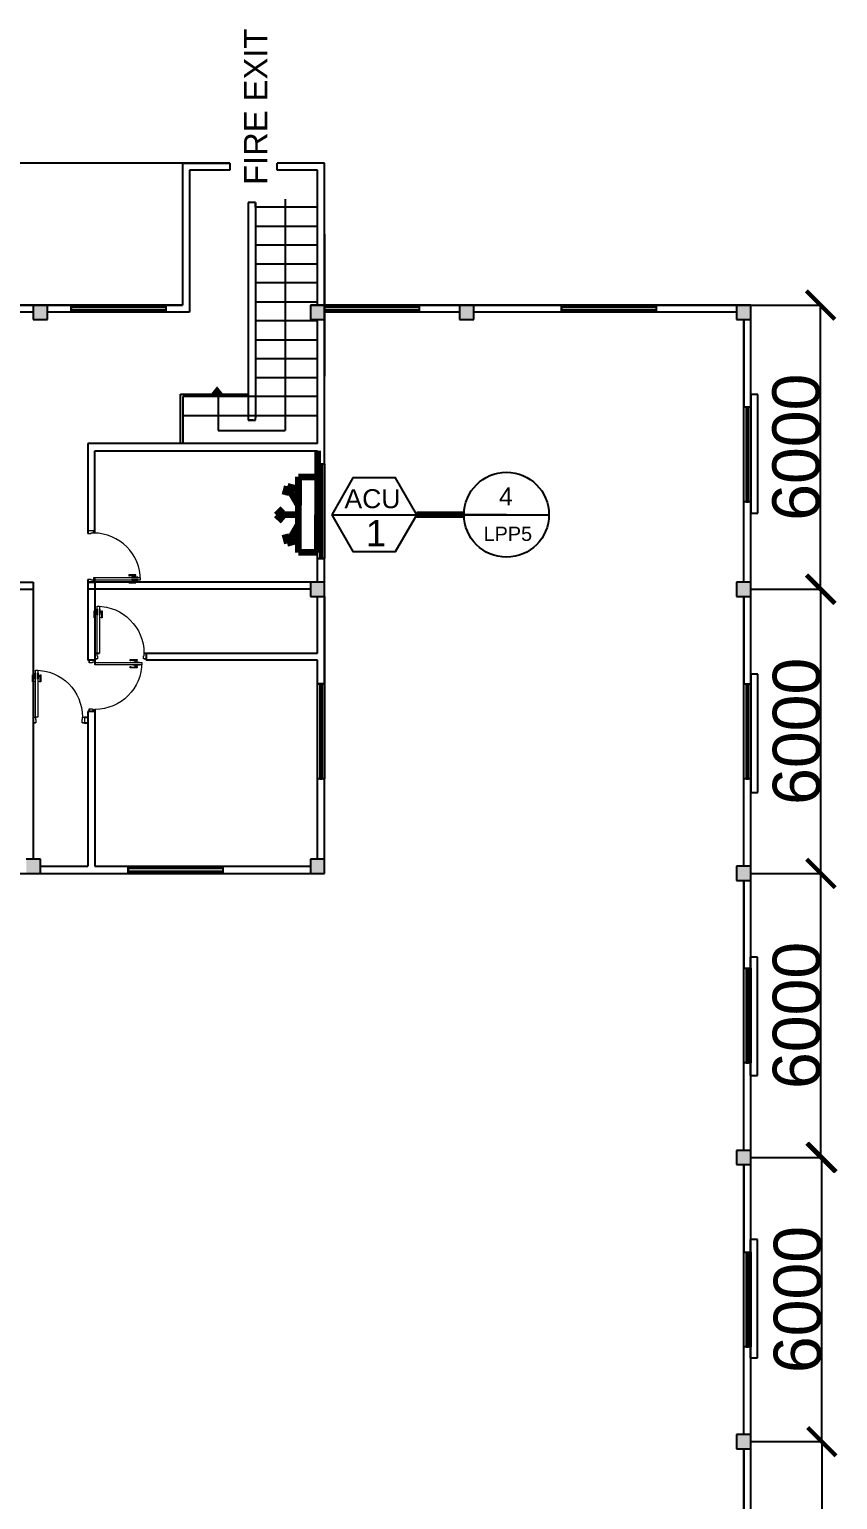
# Model space of a CAD drawing. Header units: millimetres. Extents: x 3339 to 2017737, y 4955 to 2748989.
# Drawn here: x 1662611 to 1679676, y 1700924 to 1731973 of the extents above; entities that cross this region are included whole.
import ezdxf

# ---------------------------------------------------------------- set-up
doc = ezdxf.new("R2010")
doc.units = ezdxf.units.MM
doc.header["$LTSCALE"] = 30
doc.layers.add('A-DETL-GENF', color=92, linetype='Continuous', lineweight=13)
doc.layers.add('A-DOOR', color=31, linetype='Continuous', lineweight=13)
doc.styles.get("Standard").update_dxf_attribs({"font": 'arial.ttf'})
doc.dimstyles.new('ISO-25', dxfattribs={"dimtxt": 1000, "dimasz": 600, "dimexe": 1.25, "dimexo": 0.625, "dimtad": 1, "dimtxsty": 'Standard', "dimblk": 'ARCHTICK', "dimcen": 2.5, "dimclrd": 4, "dimadec": 0, "dimazin": 0, "dimtfac": 1, "dimtmove": 0, "dimatfit": 3, "dimfxl": 1, "dimarcsym": 0})

# ---------------------------------------------------------------- blocks, each defined once
blk = doc.blocks.new('_ArchTick')
at = {"color": 0, "linetype": 'ByBlock', "const_width": 0.15}
blk.add_lwpolyline([(-0.5, -0.5), (0.5, 0.5)], dxfattribs=at)
blk = doc.blocks.new('*D462')
at = {"color": 0, "lineweight": -2, "transparency": 16777216}
for p, q in [((1677845, 1702149), (1679345, 1702149)), ((1677845, 1696149), (1679345, 1696149))]:
    blk.add_line(p, q, dxfattribs=at)
at = {"color": 4, "lineweight": -2, "transparency": 16777216}
blk.add_line((1679344, 1702149), (1679344, 1696149), dxfattribs=at)
at = {"layer": 'Defpoints', "color": 0, "transparency": 16777216}
for p in [(1677844, 1702149), (1677844, 1696149), (1679344, 1696149)]:
    blk.add_point(p, dxfattribs=at)
at = {"color": 4, "lineweight": -2, "transparency": 16777216, "xscale": 600, "yscale": 600, "zscale": 600}
for p, rotation in [((1679344, 1702149), 90), ((1679344, 1696149), 270)]:
    blk.add_blockref('_ArchTick', p, dxfattribs=dict(at, rotation=rotation))
at = {"color": 0, "transparency": 16777216, "insert": (1678833, 1699149), "char_height": 1000, "attachment_point": 5, "rotation": 90}
blk.add_mtext('6000', dxfattribs=at)
blk = doc.blocks.new('*D463')
at = {"color": 0, "lineweight": -2, "transparency": 16777216}
for p, q in [((1677845, 1708149), (1679345, 1708149)), ((1677845, 1702149), (1679345, 1702149))]:
    blk.add_line(p, q, dxfattribs=at)
at = {"color": 4, "lineweight": -2, "transparency": 16777216}
blk.add_line((1679344, 1702149), (1679344, 1708149), dxfattribs=at)
at = {"layer": 'Defpoints', "color": 0, "transparency": 16777216}
for p in [(1677844, 1708149), (1679344, 1708149), (1677844, 1702149)]:
    blk.add_point(p, dxfattribs=at)
at = {"color": 4, "lineweight": -2, "transparency": 16777216, "xscale": 600, "yscale": 600, "zscale": 600}
for p, rotation in [((1679344, 1708149), 90), ((1679344, 1702149), 270)]:
    blk.add_blockref('_ArchTick', p, dxfattribs=dict(at, rotation=rotation))
at = {"color": 0, "transparency": 16777216, "insert": (1678833, 1705149), "char_height": 1000, "attachment_point": 5, "rotation": 90}
blk.add_mtext('6000', dxfattribs=at)
blk = doc.blocks.new('*D464')
at = {"color": 0, "lineweight": -2, "transparency": 16777216}
for p, q in [((1677845, 1714149), (1679326, 1714149)), ((1677845, 1708149), (1679326, 1708149))]:
    blk.add_line(p, q, dxfattribs=at)
at = {"color": 4, "lineweight": -2, "transparency": 16777216}
blk.add_line((1679325, 1708149), (1679325, 1714149), dxfattribs=at)
at = {"layer": 'Defpoints', "color": 0, "transparency": 16777216}
for p in [(1677844, 1714149), (1679325, 1714149), (1677844, 1708149)]:
    blk.add_point(p, dxfattribs=at)
at = {"color": 4, "lineweight": -2, "transparency": 16777216, "xscale": 600, "yscale": 600, "zscale": 600}
for p, rotation in [((1679325, 1714149), 90), ((1679325, 1708149), 270)]:
    blk.add_blockref('_ArchTick', p, dxfattribs=dict(at, rotation=rotation))
at = {"color": 0, "transparency": 16777216, "insert": (1678813, 1711149), "char_height": 1000, "attachment_point": 5, "rotation": 90}
blk.add_mtext('6000', dxfattribs=at)
blk = doc.blocks.new('*D465')
at = {"color": 0, "lineweight": -2, "transparency": 16777216}
for p, q in [((1677845, 1720149), (1679326, 1720149)), ((1677845, 1714149), (1679326, 1714149))]:
    blk.add_line(p, q, dxfattribs=at)
at = {"color": 4, "lineweight": -2, "transparency": 16777216}
blk.add_line((1679325, 1714149), (1679325, 1720149), dxfattribs=at)
at = {"layer": 'Defpoints', "color": 0, "transparency": 16777216}
for p in [(1677844, 1720149), (1679325, 1720149), (1677844, 1714149)]:
    blk.add_point(p, dxfattribs=at)
at = {"color": 4, "lineweight": -2, "transparency": 16777216, "xscale": 600, "yscale": 600, "zscale": 600}
for p, rotation in [((1679325, 1720149), 90), ((1679325, 1714149), 270)]:
    blk.add_blockref('_ArchTick', p, dxfattribs=dict(at, rotation=rotation))
at = {"color": 0, "transparency": 16777216, "insert": (1678814, 1717149), "char_height": 1000, "attachment_point": 5, "rotation": 90}
blk.add_mtext('6000', dxfattribs=at)
blk = doc.blocks.new('*D466')
at = {"color": 0, "lineweight": -2, "transparency": 16777216}
for p, q in [((1677845, 1726149), (1679317, 1726149)), ((1677845, 1720149), (1679317, 1720149))]:
    blk.add_line(p, q, dxfattribs=at)
at = {"color": 4, "lineweight": -2, "transparency": 16777216}
blk.add_line((1679316, 1720149), (1679316, 1726149), dxfattribs=at)
at = {"layer": 'Defpoints', "color": 0, "transparency": 16777216}
for p in [(1677844, 1726149), (1679316, 1726149), (1677844, 1720149)]:
    blk.add_point(p, dxfattribs=at)
at = {"color": 4, "lineweight": -2, "transparency": 16777216, "xscale": 600, "yscale": 600, "zscale": 600}
for p, rotation in [((1679316, 1726149), 90), ((1679316, 1720149), 270)]:
    blk.add_blockref('_ArchTick', p, dxfattribs=dict(at, rotation=rotation))
at = {"color": 0, "transparency": 16777216, "insert": (1678805, 1723149), "char_height": 1000, "attachment_point": 5, "rotation": 90}
blk.add_mtext('6000', dxfattribs=at)
blk = doc.blocks.new('D4')
at = {"layer": 'A-DETL-GENF'}
for p, q in [((-1072, -29), (-1072, -112)), ((-1052, -29), (-1072, -29)), ((-1060, -41), (-1072, -30)), ((-1072, -112), (-1060, -112)), ((-1059, -112), (-1072, -112)), ((-1072, -112), (-1072, -150)), ((-1072, -150), (-1059, -150)), ((-1060, -112), (-1060, -41)), ((-1060, -41), (-1052, -41)), ((-1059, -150), (-1059, -112)), ((-1059, -115), (-1059, -147)), ((-1027, -115), (-1059, -115)), ((-1059, -147), (-1027, -147)), ((-1052, -41), (-1052, -29)), ((-1021, -74), (-1027, -80)), ((-1027, -80), (-1027, -182)), ((-1027, -147), (-1027, -115)), ((-1027, -182), (-1021, -188)), ((-1021, -188), (-1021, -74)), ((-974, -80), (-981, -74)), ((-981, -74), (-981, -188)), ((-981, -188), (-974, -182)), ((-974, -182), (-974, -80)), ((-943, -115), (-974, -115)), ((-974, -115), (-974, -147)), ((-974, -147), (-943, -147)), ((-930, -29), (-949, -29)), ((-949, -29), (-949, -41)), ((-949, -41), (-941, -41)), ((-943, -112), (-943, -150)), ((-930, -112), (-943, -112)), ((-943, -147), (-943, -115)), ((-943, -150), (-930, -150)), ((-941, -41), (-930, -30)), ((-941, -41), (-941, -112)), ((-941, -112), (-930, -112)), ((-930, -112), (-930, -29)), ((-930, -150), (-930, -112))]:
    blk.add_line(p, q, dxfattribs=at)
at = {"layer": 'A-DOOR', "lineweight": 18}
for p, q in [((-1059, 683), (-1024, 683)), ((-1014, 683), (-1059, 683)), ((-1059, 683), (-1059, 583)), ((-1059, 583), (-1024, 583)), ((-1024, 583), (-1024, 626)), ((-1024, 626), (-1014, 626)), ((-981, 583), (-1021, 583)), ((-1021, 583), (-1021, -231)), ((-1014, 626), (-1014, 683)), ((-981, -231), (-981, 583)), ((-169, 683), (-214, 683)), ((-214, 683), (-214, 626)), ((-214, 626), (-204, 626)), ((-204, 683), (-169, 683)), ((-204, 626), (-204, 583)), ((-204, 583), (-169, 583)), ((-169, 583), (-169, 683)), ((-1021, -231), (-981, -231))]:
    blk.add_line(p, q, dxfattribs=at)
at = {"layer": 'A-DOOR'}
blk.add_arc((-1021, 583), 814, 270, 0, dxfattribs=at)

msp = doc.modelspace()

# ---------------------------------------------------------------- hatches: boundary and pattern name
at = {"true_color": 0xf8d731}
h = msp.add_hatch(color=40, dxfattribs=at)
h.dxf.hatch_style = 1
h.paths.add_polyline_path([(1645144.084, 1726148.947), (1644994.084, 1726148.947), (1644844.084, 1726148.947), (1644844.084, 1725848.947), (1645144.084, 1725848.947)])
h.paths.add_polyline_path([(1650994.084, 1726148.947), (1650844.084, 1726148.947), (1650694.084, 1726148.947), (1650694.084, 1725998.947), (1650694.084, 1725848.947), (1650994.084, 1725848.947)])
h.paths.add_polyline_path([(1656994.084, 1726148.947), (1656844.084, 1726148.947), (1656694.084, 1726148.947), (1656694.084, 1725998.947), (1656694.084, 1725848.947), (1656994.084, 1725848.947)])
h.paths.add_polyline_path([(1656994.084, 1720298.947), (1656844.084, 1720298.947), (1656694.084, 1720298.947), (1656694.084, 1720148.947), (1656694.084, 1719998.947), (1656994.084, 1719998.947)])
h.paths.add_polyline_path([(1662994.084, 1726148.947), (1662844.084, 1726148.947), (1662694.084, 1726148.947), (1662694.084, 1725998.947), (1662694.084, 1725848.947), (1662994.084, 1725848.947)])
h.paths.add_polyline_path([(1668844.084, 1726148.947), (1668694.084, 1726148.947), (1668544.084, 1726148.947), (1668544.084, 1725998.947), (1668544.084, 1725848.947), (1668844.084, 1725848.947)])
h.paths.add_polyline_path([(1671994.084, 1726148.947), (1671844.084, 1726148.947), (1671694.084, 1726148.947), (1671694.084, 1725848.947), (1671994.084, 1725848.947)])
h.paths.add_polyline_path([(1677844.084, 1726148.947), (1677694.084, 1726148.947), (1677544.084, 1726148.947), (1677544.084, 1725998.947), (1677544.084, 1725848.947), (1677844.084, 1725848.947)])
h.paths.add_polyline_path([(1677844.084, 1720298.947), (1677694.084, 1720298.947), (1677544.084, 1720298.947), (1677544.084, 1720148.947), (1677544.084, 1719998.947), (1677844.084, 1719998.947)])
h.paths.add_polyline_path([(1668844.084, 1714448.947), (1668694.084, 1714448.947), (1668544.084, 1714448.947), (1668544.084, 1714298.947), (1668544.084, 1714148.947), (1668844.084, 1714148.947)])
h.paths.add_polyline_path([(1662844.084, 1714448.947), (1662694.084, 1714448.947), (1662544.084, 1714448.947), (1662544.084, 1714298.947), (1662544.084, 1714148.947), (1662844.084, 1714148.947)])
h.paths.add_polyline_path([(1656994.084, 1714448.947), (1656844.084, 1714448.947), (1656694.084, 1714448.947), (1656694.084, 1714148.947), (1656994.084, 1714148.947)])
h.paths.add_polyline_path([(1650994.084, 1714448.947), (1650844.084, 1714448.947), (1650694.084, 1714448.947), (1650694.084, 1714298.947), (1650694.084, 1714148.947), (1650994.084, 1714148.947)])
h.paths.add_polyline_path([(1645144.084, 1714448.947), (1644994.084, 1714448.947), (1644844.084, 1714448.947), (1644844.084, 1714298.947), (1644844.084, 1714148.947), (1645144.084, 1714148.947)])
h.paths.add_polyline_path([(1645144.084, 1720298.947), (1644994.084, 1720298.947), (1644844.084, 1720298.947), (1644844.084, 1720148.947), (1644844.084, 1719998.947), (1645144.084, 1719998.947)])
at = {"true_color": 0xcd2027}
h = msp.add_hatch(color=242, dxfattribs=at)
h.dxf.hatch_style = 1
h.paths.add_polyline_path([(1666573.577, 1724388.605), (1666573.577, 1724437.176), (1666403.577, 1724223.462), (1666573.577, 1724223.462)])
h.paths.add_polyline_path([(1666573.577, 1724437.176), (1666573.577, 1724388.605), (1666573.577, 1724223.462), (1666743.577, 1724223.462)])
at = {"true_color": 0xf8d731}
h = msp.add_hatch(color=40, dxfattribs=at)
h.dxf.hatch_style = 1
h.paths.add_polyline_path([(1668844.084, 1720298.947), (1668694.084, 1720298.947), (1668544.084, 1720298.947), (1668544.084, 1720148.947), (1668544.084, 1719998.947), (1668844.084, 1719998.947)])
h.paths.add_polyline_path([(1677844.084, 1714298.947), (1677694.084, 1714298.947), (1677544.084, 1714298.947), (1677544.084, 1714148.947), (1677544.084, 1713998.947), (1677844.084, 1713998.947)])
h.paths.add_polyline_path([(1677844.084, 1708298.947), (1677694.084, 1708298.947), (1677544.084, 1708298.947), (1677544.084, 1707998.947), (1677844.084, 1707998.947)])
h = msp.add_hatch(color=40, dxfattribs=at)
h.dxf.hatch_style = 1
h.paths.add_polyline_path([(1677844.084, 1702298.947), (1677694.084, 1702298.947), (1677544.084, 1702298.947), (1677544.084, 1701998.947), (1677844.084, 1701998.947)])
h.paths.add_polyline_path([(1677844.084, 1696298.947), (1677694.084, 1696298.947), (1677544.084, 1696298.947), (1677544.084, 1696148.947), (1677544.084, 1695998.947), (1677844.084, 1695998.947)])
h.paths.add_polyline_path([(1677844.084, 1690298.947), (1677694.084, 1690298.947), (1677544.084, 1690298.947), (1677544.084, 1690148.947), (1677544.084, 1689998.947), (1677844.084, 1689998.947)])
h.paths.add_polyline_path([(1677844.084, 1684298.947), (1677694.084, 1684298.947), (1677544.084, 1684298.947), (1677544.084, 1684148.947), (1677544.084, 1683998.947), (1677844.084, 1683998.947)])

# ---------------------------------------------------------------- linework, layer by layer
for p, q in [((1666844.084, 1729148.947), (1646494.084, 1729148.947)), ((1666844.084, 1729148.947), (1665844.084, 1729148.947)), ((1665844.084, 1729148.947), (1665844.084, 1726148.947)), ((1665844.084, 1729148.947), (1666844.084, 1729148.947)), ((1666844.084, 1729148.947), (1666844.084, 1728998.947)), ((1668844.084, 1729148.947), (1667844.084, 1729148.947)), ((1668844.084, 1729148.947), (1667844.084, 1729148.947)), ((1667844.084, 1728998.947), (1667844.084, 1729148.947)), ((1668844.084, 1726148.947), (1668844.084, 1729148.947)), ((1666844.084, 1728998.947), (1665994.084, 1728998.947)), ((1665994.084, 1728998.947), (1665994.084, 1725998.947)), ((1668694.084, 1728998.947), (1667844.084, 1728998.947)), ((1668694.084, 1726148.947), (1668694.084, 1728998.947)), ((1668844.084, 1726148.947), (1668844.084, 1727648.947)), ((1668844.084, 1727648.947), (1668844.084, 1724648.947)), ((1665844.084, 1726148.947), (1647844.084, 1726148.947)), ((1656844.084, 1726148.947), (1662844.084, 1726148.947)), ((1662694.084, 1725998.947), (1656994.084, 1725998.947)), ((1662694.084, 1726148.947), (1662694.084, 1725848.947)), ((1662994.084, 1726148.947), (1662694.084, 1726148.947)), ((1662694.084, 1726148.947), (1662694.084, 1725998.947)), ((1662844.084, 1726148.947), (1665844.084, 1726148.947)), ((1662994.084, 1726148.947), (1662844.084, 1726148.947)), ((1662994.084, 1725848.947), (1662994.084, 1726148.947)), ((1662994.084, 1725998.947), (1662994.084, 1726148.947)), ((1662994.084, 1726148.947), (1663494.084, 1726148.947)), ((1665994.084, 1725998.947), (1662994.084, 1725998.947)), ((1663494.084, 1726148.947), (1663494.084, 1725998.947)), ((1677844.084, 1726148.947), (1668544.084, 1726148.947)), ((1668544.084, 1726148.947), (1668844.084, 1726148.947)), ((1668544.084, 1726148.947), (1668544.084, 1725848.947)), ((1668844.084, 1726148.947), (1668544.084, 1726148.947)), ((1668544.084, 1726148.947), (1668544.084, 1725998.947)), ((1668844.084, 1726148.947), (1668694.084, 1726148.947)), ((1668844.084, 1724648.947), (1668844.084, 1726148.947)), ((1668844.084, 1726148.947), (1671844.084, 1726148.947)), ((1668844.084, 1714148.947), (1668844.084, 1726148.947)), ((1668844.084, 1725848.947), (1668844.084, 1726148.947)), ((1668844.084, 1725998.947), (1668844.084, 1726148.947)), ((1671694.084, 1725998.947), (1668844.084, 1725998.947)), ((1671694.084, 1726148.947), (1671694.084, 1725848.947)), ((1671994.084, 1726148.947), (1671694.084, 1726148.947)), ((1671694.084, 1726148.947), (1671694.084, 1725998.947)), ((1671844.084, 1726148.947), (1677844.084, 1726148.947)), ((1671994.084, 1726148.947), (1671844.084, 1726148.947)), ((1671844.084, 1726148.947), (1673844.084, 1726148.947)), ((1671994.084, 1725848.947), (1671994.084, 1726148.947)), ((1671994.084, 1725998.947), (1671994.084, 1726148.947)), ((1677544.084, 1725998.947), (1671994.084, 1725998.947)), ((1673844.084, 1726148.947), (1673844.084, 1725998.947)), ((1677544.084, 1726148.947), (1677544.084, 1725848.947)), ((1677844.084, 1726148.947), (1677544.084, 1726148.947)), ((1677544.084, 1726148.947), (1677544.084, 1725998.947)), ((1677844.084, 1726148.947), (1677694.084, 1726148.947)), ((1677844.084, 1663148.947), (1677844.084, 1726148.947)), ((1677844.084, 1720148.947), (1677844.084, 1726148.947)), ((1677844.084, 1720148.947), (1677844.084, 1726148.947)), ((1677844.084, 1725848.947), (1677844.084, 1726148.947)), ((1677844.084, 1725998.947), (1677844.084, 1726148.947)), ((1662694.084, 1725848.947), (1662994.084, 1725848.947)), ((1668544.084, 1725848.947), (1668844.084, 1725848.947)), ((1668694.084, 1723223.947), (1668694.084, 1725848.947)), ((1671694.084, 1725848.947), (1671994.084, 1725848.947)), ((1677544.084, 1725848.947), (1677844.084, 1725848.947)), ((1677694.084, 1720298.947), (1677694.084, 1725848.947)), ((1677694.084, 1725848.947), (1677694.084, 1723998.947)), ((1677842.521, 1724258.876), (1677842.521, 1721758.876)), ((1677992.521, 1724258.876), (1677842.521, 1724258.876)), ((1677842.521, 1724258.876), (1677842.521, 1724258.876)), ((1677992.521, 1721758.876), (1677992.521, 1724258.876)), ((1677694.084, 1723998.947), (1677844.084, 1723998.947)), ((1668694.084, 1723223.947), (1663844.084, 1723223.947)), ((1663844.084, 1723223.947), (1663844.084, 1723073.947)), ((1663844.084, 1723223.947), (1663844.084, 1721327.63)), ((1668844.084, 1723073.947), (1668844.084, 1723223.947)), ((1663844.084, 1723148.947), (1663844.084, 1723073.947)), ((1663994.084, 1723073.947), (1668694.084, 1723073.947)), ((1663994.084, 1721335.749), (1663994.084, 1723073.947)), ((1668694.084, 1720298.947), (1668694.084, 1723073.947)), ((1668844.084, 1720148.947), (1668844.084, 1723148.947)), ((1668994.612, 1721723.24), (1670788.202, 1721723.24)), ((1672684.472, 1721723.24), (1671784.472, 1721723.24)), ((1671784.472, 1721723.24), (1673584.472, 1721723.24)), ((1672684.472, 1721723.24), (1672684.472, 1721723.24)), ((1677842.521, 1721758.876), (1677992.521, 1721758.876)), ((1668694.084, 1720298.947), (1668694.084, 1720798.947)), ((1668694.084, 1720798.947), (1668844.084, 1720798.947)), ((1660448.318, 1720298.947), (1662694.084, 1720298.947)), ((1660448.318, 1720148.947), (1662694.084, 1720148.947)), ((1662694.084, 1720298.947), (1662694.084, 1714448.947)), ((1663844.084, 1720353.729), (1663844.084, 1720298.947)), ((1668844.084, 1720298.947), (1663844.084, 1720298.947)), ((1663844.084, 1720298.947), (1663844.084, 1718648.947)), ((1663844.084, 1720298.947), (1663994.084, 1720298.947)), ((1668544.084, 1720148.947), (1663844.084, 1720148.947)), ((1663994.084, 1720298.947), (1663994.084, 1720393.902)), ((1663994.084, 1720298.947), (1663994.084, 1718553.991)), ((1663994.084, 1720298.947), (1663994.084, 1718798.947)), ((1668544.084, 1720298.947), (1668544.084, 1719998.947)), ((1668844.084, 1720298.947), (1668544.084, 1720298.947)), ((1668544.084, 1720298.947), (1668544.084, 1720148.947)), ((1668844.084, 1720298.947), (1668694.084, 1720298.947)), ((1668844.084, 1719998.947), (1668844.084, 1720298.947)), ((1668844.084, 1720148.947), (1668844.084, 1720298.947)), ((1677544.084, 1720298.947), (1677544.084, 1719998.947)), ((1677844.084, 1720298.947), (1677544.084, 1720298.947)), ((1677544.084, 1720298.947), (1677544.084, 1720148.947)), ((1677844.084, 1720298.947), (1677694.084, 1720298.947)), ((1677844.084, 1719998.947), (1677844.084, 1720298.947)), ((1677844.084, 1720148.947), (1677844.084, 1720298.947)), ((1677844.084, 1714148.947), (1677844.084, 1720148.947)), ((1668544.084, 1719998.947), (1668844.084, 1719998.947)), ((1668694.084, 1718798.947), (1668694.084, 1719998.947)), ((1668844.084, 1719998.947), (1668844.084, 1718148.947)), ((1677544.084, 1719998.947), (1677844.084, 1719998.947)), ((1677694.084, 1714298.947), (1677694.084, 1719998.947)), ((1677694.084, 1719998.947), (1677694.084, 1718148.947)), ((1663994.084, 1718648.947), (1663844.084, 1718648.947)), ((1663994.084, 1718798.947), (1664088.816, 1718798.947)), ((1664882.617, 1718648.947), (1664739.779, 1718648.947)), ((1665031.066, 1718798.947), (1668694.084, 1718798.947)), ((1665077.327, 1718798.684), (1665077.327, 1718648.684)), ((1668694.084, 1718648.947), (1665077.327, 1718648.947)), ((1668694.084, 1714448.947), (1668694.084, 1718648.947)), ((1677842.521, 1718358.876), (1677842.521, 1715858.876)), ((1677992.521, 1718358.876), (1677842.521, 1718358.876)), ((1677842.521, 1718358.876), (1677842.521, 1718358.876)), ((1677992.521, 1715858.876), (1677992.521, 1718358.876)), ((1668844.084, 1718148.947), (1668694.084, 1718148.947)), ((1677694.084, 1718148.947), (1677844.084, 1718148.947)), ((1663777.549, 1717448.947), (1663842.549, 1717448.947)), ((1663777.549, 1717327.209), (1663844.084, 1717327.209)), ((1663844.084, 1717565.481), (1663844.084, 1714298.947)), ((1663994.084, 1717565.481), (1663844.084, 1717565.481)), ((1663994.084, 1717611.742), (1663994.084, 1714298.947)), ((1677842.521, 1715858.876), (1677992.521, 1715858.876)), ((1662844.084, 1714448.947), (1662544.084, 1714448.947)), ((1662844.084, 1714448.947), (1662694.084, 1714448.947)), ((1662844.084, 1714148.947), (1662844.084, 1714448.947)), ((1662844.084, 1714298.947), (1662844.084, 1714448.947)), ((1662844.084, 1714298.947), (1663844.084, 1714298.947)), ((1663994.084, 1714298.947), (1668544.084, 1714298.947)), ((1664694.084, 1714148.947), (1664694.084, 1714298.947)), ((1668544.084, 1714448.947), (1668544.084, 1714148.947)), ((1668844.084, 1714448.947), (1668544.084, 1714448.947)), ((1668544.084, 1714448.947), (1668544.084, 1714298.947)), ((1668844.084, 1714448.947), (1668694.084, 1714448.947)), ((1668844.084, 1714148.947), (1668844.084, 1714448.947)), ((1668844.084, 1714298.947), (1668844.084, 1714448.947)), ((1677544.084, 1714298.947), (1677544.084, 1713998.947)), ((1677844.084, 1714298.947), (1677544.084, 1714298.947)), ((1677544.084, 1714298.947), (1677544.084, 1714148.947)), ((1677844.084, 1714298.947), (1677694.084, 1714298.947)), ((1677844.084, 1713998.947), (1677844.084, 1714298.947)), ((1677844.084, 1714148.947), (1677844.084, 1714298.947)), ((1644844.084, 1714148.947), (1668844.084, 1714148.947)), ((1662544.084, 1714148.947), (1662844.084, 1714148.947)), ((1662844.084, 1714148.947), (1664694.084, 1714148.947)), ((1668544.084, 1714148.947), (1668844.084, 1714148.947)), ((1677544.084, 1713998.947), (1677844.084, 1713998.947)), ((1677694.084, 1708298.947), (1677694.084, 1713998.947)), ((1677694.084, 1713998.947), (1677694.084, 1712148.947)), ((1677844.084, 1708148.947), (1677844.084, 1714148.947)), ((1677832.521, 1712378.876), (1677832.521, 1709878.876)), ((1677982.521, 1712378.876), (1677832.521, 1712378.876)), ((1677832.521, 1712378.876), (1677832.521, 1712378.876)), ((1677982.521, 1709878.876), (1677982.521, 1712378.876)), ((1677694.084, 1712148.947), (1677844.084, 1712148.947)), ((1677832.521, 1709878.876), (1677982.521, 1709878.876)), ((1677544.084, 1708298.947), (1677544.084, 1707998.947)), ((1677844.084, 1708298.947), (1677544.084, 1708298.947)), ((1677544.084, 1708298.947), (1677544.084, 1708148.947)), ((1677844.084, 1708298.947), (1677694.084, 1708298.947)), ((1677844.084, 1707998.947), (1677844.084, 1708298.947)), ((1677844.084, 1708148.947), (1677844.084, 1708298.947)), ((1677544.084, 1707998.947), (1677844.084, 1707998.947)), ((1677694.084, 1702298.947), (1677694.084, 1707998.947)), ((1677694.084, 1707998.947), (1677694.084, 1706148.947)), ((1677844.084, 1702148.947), (1677844.084, 1708148.947)), ((1677694.084, 1706148.947), (1677844.084, 1706148.947)), ((1677832.521, 1706418.876), (1677832.521, 1703918.876)), ((1677982.521, 1706418.876), (1677832.521, 1706418.876)), ((1677832.521, 1706418.876), (1677832.521, 1706418.876)), ((1677982.521, 1703918.876), (1677982.521, 1706418.876)), ((1677832.521, 1703918.876), (1677982.521, 1703918.876)), ((1677544.084, 1702298.947), (1677544.084, 1701998.947)), ((1677844.084, 1702298.947), (1677544.084, 1702298.947)), ((1677544.084, 1702298.947), (1677544.084, 1702148.947)), ((1677844.084, 1702298.947), (1677694.084, 1702298.947)), ((1677844.084, 1701998.947), (1677844.084, 1702298.947)), ((1677844.084, 1702148.947), (1677844.084, 1702298.947)), ((1677844.084, 1696148.947), (1677844.084, 1702148.947)), ((1677544.084, 1701998.947), (1677844.084, 1701998.947)), ((1677694.084, 1696298.947), (1677694.084, 1701998.947)), ((1677694.084, 1701998.947), (1677694.084, 1700148.947))]:
    msp.add_line(p, q)
at = {"color": 242, "true_color": 0xcd2027}
for p, q in [((1667382.521, 1728318.876), (1667232.521, 1728318.876)), ((1667382.521, 1728318.876), (1667232.521, 1728318.876)), ((1667232.521, 1728318.876), (1667232.521, 1723718.876)), ((1667382.521, 1728318.876), (1667382.521, 1723768.876)), ((1667382.521, 1728218.876), (1667382.521, 1728318.876)), ((1668682.521, 1728218.876), (1667382.521, 1728218.876)), ((1668012.521, 1728388.876), (1668012.521, 1723499.823)), ((1667382.521, 1727818.876), (1668682.521, 1727818.876)), ((1668682.521, 1727418.876), (1667382.521, 1727418.876)), ((1667382.521, 1727018.876), (1668682.521, 1727018.876)), ((1668682.521, 1726618.876), (1667382.521, 1726618.876)), ((1667382.521, 1726218.876), (1668682.521, 1726218.876)), ((1668682.521, 1725818.876), (1667382.521, 1725818.876)), ((1667382.521, 1725418.876), (1668682.521, 1725418.876)), ((1668682.521, 1725018.876), (1667382.521, 1725018.876)), ((1667382.521, 1724618.876), (1668682.521, 1724618.876)), ((1665802.521, 1723218.876), (1665802.521, 1724268.876)), ((1665802.521, 1724268.876), (1667232.521, 1724268.876)), ((1668682.521, 1724218.876), (1665852.521, 1724218.876)), ((1665852.521, 1724218.876), (1665852.521, 1723218.876)), ((1666598.049, 1724223.026), (1666598.049, 1723501.989)), ((1665852.521, 1723818.876), (1668682.521, 1723818.876)), ((1667332.521, 1723718.876), (1667232.521, 1723718.876)), ((1667232.521, 1723718.876), (1667332.521, 1723718.876)), ((1667332.521, 1723718.876), (1667382.521, 1723718.876)), ((1667382.521, 1723718.876), (1667382.521, 1723768.876)), ((1666598.049, 1723500.224), (1668013.869, 1723500.224))]:
    msp.add_line(p, q, dxfattribs=at)
at = {"color": 9, "true_color": 0xafd9aa}
for p, q in [((1663494.084, 1725998.947), (1663494.084, 1726148.947)), ((1663494.084, 1726148.947), (1665494.084, 1726148.947)), ((1665494.084, 1726098.947), (1663494.084, 1726098.947)), ((1663494.084, 1726098.947), (1663494.084, 1726048.947)), ((1663494.084, 1726048.947), (1665494.084, 1726048.947)), ((1664494.084, 1725998.947), (1663494.084, 1725998.947)), ((1665494.084, 1725998.947), (1664494.084, 1725998.947)), ((1665494.084, 1726148.947), (1665494.084, 1725998.947)), ((1665494.084, 1726148.947), (1665494.084, 1726098.947)), ((1668844.084, 1725998.947), (1668844.084, 1726148.947)), ((1668844.084, 1726148.947), (1670844.084, 1726148.947)), ((1670844.084, 1726098.947), (1668844.084, 1726098.947)), ((1668844.084, 1726098.947), (1668844.084, 1726048.947)), ((1668844.084, 1726048.947), (1670844.084, 1726048.947)), ((1669844.084, 1725998.947), (1668844.084, 1725998.947)), ((1670844.084, 1725998.947), (1669844.084, 1725998.947)), ((1670844.084, 1726148.947), (1670844.084, 1725998.947)), ((1670844.084, 1726148.947), (1670844.084, 1726098.947)), ((1673844.084, 1725998.947), (1673844.084, 1726148.947)), ((1673844.084, 1726148.947), (1675844.084, 1726148.947)), ((1675844.084, 1726098.947), (1673844.084, 1726098.947)), ((1673844.084, 1726098.947), (1673844.084, 1726048.947)), ((1673844.084, 1726048.947), (1675844.084, 1726048.947)), ((1674844.084, 1725998.947), (1673844.084, 1725998.947)), ((1675844.084, 1725998.947), (1674844.084, 1725998.947)), ((1675844.084, 1726148.947), (1675844.084, 1725998.947)), ((1675844.084, 1726148.947), (1675844.084, 1726098.947)), ((1677694.084, 1723998.947), (1677844.084, 1723998.947)), ((1677694.084, 1721998.947), (1677694.084, 1723998.947)), ((1677694.084, 1723998.947), (1677744.084, 1723998.947)), ((1677744.084, 1723998.947), (1677744.084, 1721998.947)), ((1677794.084, 1721998.947), (1677794.084, 1723998.947)), ((1677844.084, 1723998.947), (1677844.084, 1722998.947)), ((1677844.084, 1722998.947), (1677844.084, 1721998.947)), ((1668694.084, 1722798.947), (1668844.084, 1722798.947)), ((1668694.084, 1720798.947), (1668694.084, 1722798.947)), ((1668694.084, 1722798.947), (1668744.084, 1722798.947)), ((1668744.084, 1722798.947), (1668744.084, 1720798.947)), ((1668794.084, 1720798.947), (1668794.084, 1722798.947)), ((1668844.084, 1722798.947), (1668844.084, 1721798.947)), ((1677844.084, 1721998.947), (1677694.084, 1721998.947)), ((1677744.084, 1721998.947), (1677794.084, 1721998.947)), ((1668844.084, 1721798.947), (1668844.084, 1720798.947)), ((1668844.084, 1720798.947), (1668694.084, 1720798.947)), ((1668744.084, 1720798.947), (1668794.084, 1720798.947)), ((1668694.084, 1718148.947), (1668844.084, 1718148.947)), ((1668694.084, 1716148.947), (1668694.084, 1718148.947)), ((1668694.084, 1718148.947), (1668744.084, 1718148.947)), ((1668744.084, 1718148.947), (1668744.084, 1716148.947)), ((1668794.084, 1716148.947), (1668794.084, 1718148.947)), ((1668844.084, 1718148.947), (1668844.084, 1717148.947)), ((1677694.084, 1718148.947), (1677844.084, 1718148.947)), ((1677694.084, 1716148.947), (1677694.084, 1718148.947)), ((1677694.084, 1718148.947), (1677744.084, 1718148.947)), ((1677744.084, 1718148.947), (1677744.084, 1716148.947)), ((1677794.084, 1716148.947), (1677794.084, 1718148.947)), ((1677844.084, 1718148.947), (1677844.084, 1717148.947)), ((1668844.084, 1717148.947), (1668844.084, 1716148.947)), ((1677844.084, 1717148.947), (1677844.084, 1716148.947)), ((1668844.084, 1716148.947), (1668694.084, 1716148.947)), ((1668744.084, 1716148.947), (1668794.084, 1716148.947)), ((1677844.084, 1716148.947), (1677694.084, 1716148.947)), ((1677744.084, 1716148.947), (1677794.084, 1716148.947)), ((1664694.084, 1714148.947), (1664694.084, 1714298.947)), ((1664694.084, 1714298.947), (1666694.084, 1714298.947)), ((1666694.084, 1714248.947), (1664694.084, 1714248.947)), ((1664694.084, 1714248.947), (1664694.084, 1714198.947)), ((1664694.084, 1714198.947), (1666694.084, 1714198.947)), ((1666694.084, 1714298.947), (1666694.084, 1714148.947)), ((1666694.084, 1714298.947), (1666694.084, 1714248.947)), ((1665694.084, 1714148.947), (1664694.084, 1714148.947)), ((1666694.084, 1714148.947), (1665694.084, 1714148.947)), ((1677694.084, 1712148.947), (1677844.084, 1712148.947)), ((1677694.084, 1710148.947), (1677694.084, 1712148.947)), ((1677694.084, 1712148.947), (1677744.084, 1712148.947)), ((1677744.084, 1712148.947), (1677744.084, 1710148.947)), ((1677794.084, 1710148.947), (1677794.084, 1712148.947)), ((1677844.084, 1712148.947), (1677844.084, 1711148.947)), ((1677844.084, 1711148.947), (1677844.084, 1710148.947)), ((1677844.084, 1710148.947), (1677694.084, 1710148.947)), ((1677744.084, 1710148.947), (1677794.084, 1710148.947)), ((1677694.084, 1706148.947), (1677844.084, 1706148.947)), ((1677694.084, 1704148.947), (1677694.084, 1706148.947)), ((1677694.084, 1706148.947), (1677744.084, 1706148.947)), ((1677744.084, 1706148.947), (1677744.084, 1704148.947)), ((1677794.084, 1704148.947), (1677794.084, 1706148.947)), ((1677844.084, 1706148.947), (1677844.084, 1705148.947)), ((1677844.084, 1705148.947), (1677844.084, 1704148.947)), ((1677844.084, 1704148.947), (1677694.084, 1704148.947)), ((1677744.084, 1704148.947), (1677794.084, 1704148.947))]:
    msp.add_line(p, q, dxfattribs=at)
at = {"lineweight": 211, "ltscale": 5}
for p, q in [((1668694.084, 1723073.947), (1668694.084, 1721723.947)), ((1668012.402, 1722145.598), (1668061.126, 1722327.441)), ((1668127.686, 1722212.157), (1668061.126, 1722327.441)), ((1668061.126, 1722327.441), (1668242.969, 1722278.716)), ((1668294.084, 1720923.947), (1668294.084, 1722523.947)), ((1668294.084, 1722523.947), (1668694.084, 1722523.947)), ((1668294.084, 1722523.947), (1668294.084, 1721923.947)), ((1668694.084, 1722523.947), (1668694.084, 1720923.947)), ((1668294.084, 1721923.947), (1668127.686, 1722212.157)), ((1667828.169, 1721723.947), (1667961.287, 1721857.065)), ((1667961.287, 1721723.947), (1667828.169, 1721723.947)), ((1667828.169, 1721723.947), (1667961.287, 1721590.828)), ((1667961.287, 1721590.828), (1667828.169, 1721723.947)), ((1668294.084, 1721723.947), (1667961.287, 1721723.947)), ((1668294.084, 1720923.947), (1668294.084, 1721723.947)), ((1668694.084, 1720923.947), (1668694.084, 1721723.947)), ((1671788.202, 1721723.24), (1670788.202, 1721723.24)), ((1668294.084, 1721523.947), (1668127.686, 1721235.737)), ((1668061.126, 1721120.453), (1668012.402, 1721302.296)), ((1668012.402, 1721302.296), (1668061.126, 1721120.453)), ((1668127.686, 1721235.737), (1668061.126, 1721120.453)), ((1668061.126, 1721120.453), (1668242.969, 1721169.178)), ((1668694.084, 1720923.947), (1668294.084, 1720923.947))]:
    msp.add_line(p, q, dxfattribs=at)
msp.add_lwpolyline([(1668994.612, 1721723.24), (1669443.009, 1720946.592), (1670339.804, 1720946.592), (1670788.202, 1721723.24), (1670339.804, 1722499.887), (1669443.009, 1722499.887)], close=True)
msp.add_circle((1672684.472, 1721723.24), 896.27)

# ---------------------------------------------------------------- block references
at = {"layer": 'A-DOOR', "yscale": 1.217377047422565, "zscale": 1.217377047422565}
for p, xscale, rotation in [((1664675.634, 1721587.91), 1.217377047422565, 90.00000000000001), ((1665282.824, 1719508.497), -1.217377047422565, 180), ((1664703.896, 1717359.984), -1.217377047422565, 90), ((1663983.047, 1718158.76), -1.217377047422565, 180)]:
    msp.add_blockref('D4', p, dxfattribs=dict(at, xscale=xscale, rotation=rotation))

# ---------------------------------------------------------------- texts
msp.add_text('FIRE EXIT', height=494.3593, rotation=90).set_placement((1667636.88, 1728688.876))
at = {"attachment_point": 1}
for s, width, gutter_width, insert, char_height in [('\\pxqc,t0.39537;4', 377.35925, 1886.796, (1672484.472, 1722298.578), 377.35925), ('\\pxt0.39537;ACU', 400.59711, 2002.986, (1669264.414, 1722262.302), 400.59711), ('1', 551.54222, 2757.711, (1669714.612, 1721609.798), 551.542), ('\\pxqc,t0.39537;LPP5', 377.35925, 1886.796, (1672524.472, 1721470.599), 300)]:
    msp.add_mtext_dynamic_manual_height_columns(s, width=width, gutter_width=gutter_width, heights=[0], dxfattribs=dict(at, insert=insert, char_height=char_height))

# ---------------------------------------------------------------- dimensions: what is measured, and where the dimension line sits
for base, p1, p2, picture, middle in [((1679315.8, 1726148.947), (1677844.084, 1720148.947), (1677844.084, 1726148.947), '*D466', (1678804.602, 1723148.947)), ((1679325.094, 1720148.947), (1677844.084, 1714148.947), (1677844.084, 1720148.947), '*D465', (1678813.896, 1717148.947)), ((1679324.58, 1714148.947), (1677844.084, 1708148.947), (1677844.084, 1714148.947), '*D464', (1678813.382, 1711148.947)), ((1679344.084, 1708148.947), (1677844.084, 1702148.947), (1677844.084, 1708148.947), '*D463', (1678832.886, 1705148.947)), ((1679344.076, 1696148.947), (1677844.084, 1702148.947), (1677844.084, 1696148.947), '*D462', (1678832.878, 1699148.947))]:
    dim = msp.add_linear_dim(base=base, p1=p1, p2=p2, angle=90, dimstyle='ISO-25')
    dim.commit()
    dim.dimension.update_dxf_attribs({"geometry": picture, "text_midpoint": middle})

doc.saveas('drawing.dxf')
